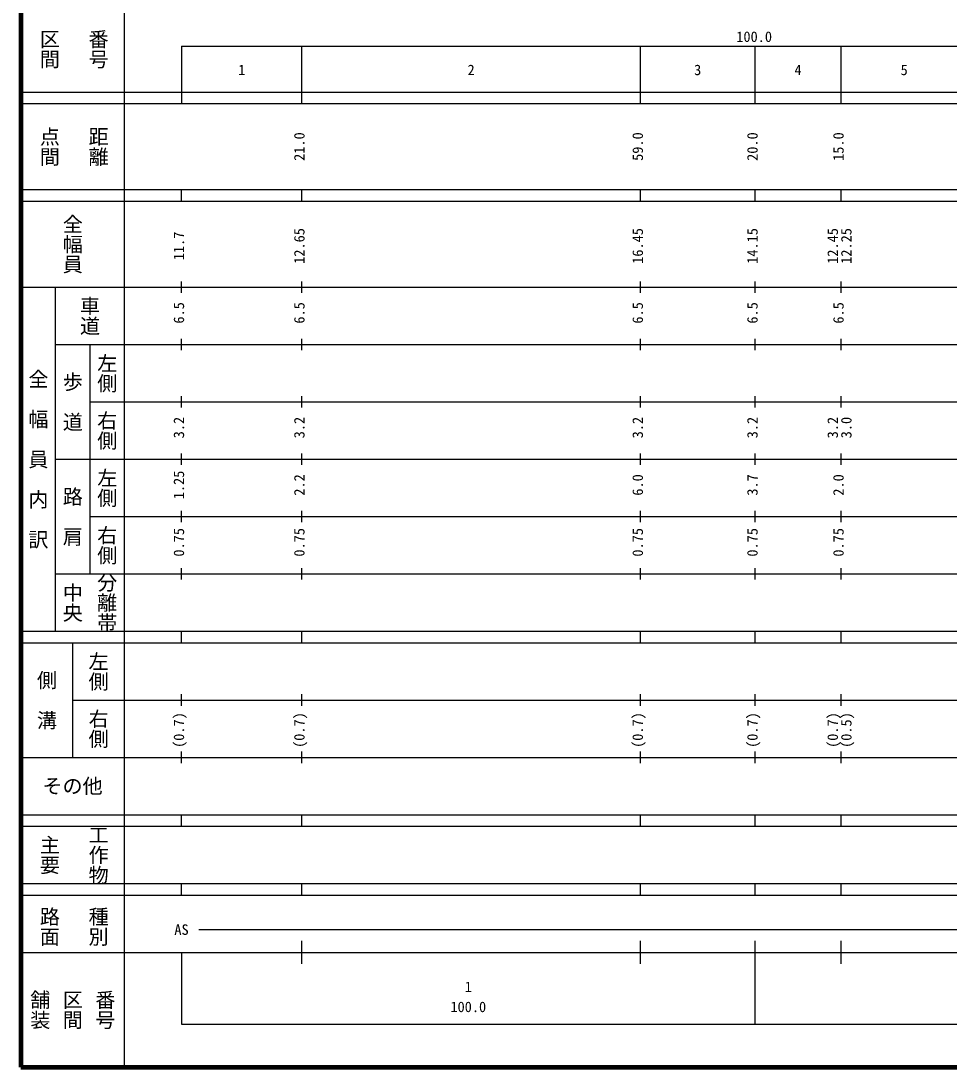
# Model space of a CAD drawing. Units: millimetres on the paper, enlarged 1000 times. Extents: x 40000 to 680000, y 20000 to 380000.
# Drawn here: x 40000 to 201830, y 20000 to 202409 of the extents above; entities that cross this region are included whole.
import ezdxf
from ezdxf.enums import TextEntityAlignment as Align

# ---------------------------------------------------------------- set-up
doc = ezdxf.new("R2010")
doc.units = ezdxf.units.MM
doc.header["$LTSCALE"] = 1000
doc.layers.add('M-TTL', color=2, linetype='Continuous', lineweight=140)
doc.layers.add('M-TTL-BAND', color=7, linetype='Continuous', lineweight=25)
doc.styles.add('@ＭＳ ゴシック', font='')
doc.styles.add('ＭＳ ゴシック', font='')
doc.styles.get('@ＭＳ ゴシック').set_extended_font_data('@MS Gothic')
doc.styles.get('ＭＳ ゴシック').set_extended_font_data('MS Gothic')

msp = doc.modelspace()

# ---------------------------------------------------------------- linework, layer by layer
at = {"layer": 'M-TTL'}
for p, q in [((40000, 380000), (40000, 20000)), ((40000, 20000), (680000, 20000))]:
    msp.add_line(p, q, dxfattribs=at)
at = {"layer": 'M-TTL-BAND'}
for p, q in [((58000, 370000), (58000, 20000)), ((68000, 198000), (579000, 198000)), ((68000, 198000), (68000, 188000)), ((89000, 188000), (89000, 198000)), ((148000, 188000), (148000, 198000)), ((168000, 188000), (168000, 198000)), ((183000, 188000), (183000, 198000)), ((40000, 190000), (579000, 190000)), ((40000, 188000), (579000, 188000)), ((40000, 173000), (579000, 173000)), ((68000, 171000), (68000, 173000)), ((89000, 171000), (89000, 173000)), ((148000, 171000), (148000, 173000)), ((168000, 171000), (168000, 173000)), ((183000, 171000), (183000, 173000)), ((40000, 171000), (579000, 171000)), ((68000, 155000), (68000, 157000)), ((89000, 155000), (89000, 157000)), ((148000, 155000), (148000, 157000)), ((168000, 155000), (168000, 157000)), ((183000, 155000), (183000, 157000)), ((40000, 156000), (579000, 156000)), ((46000, 96000), (46000, 156000)), ((46000, 146000), (579000, 146000)), ((52000, 146000), (52000, 106000)), ((68000, 145000), (68000, 147000)), ((89000, 145000), (89000, 147000)), ((148000, 145000), (148000, 147000)), ((168000, 145000), (168000, 147000)), ((183000, 145000), (183000, 147000)), ((68000, 135000), (68000, 137000)), ((89000, 135000), (89000, 137000)), ((148000, 135000), (148000, 137000)), ((168000, 135000), (168000, 137000)), ((183000, 135000), (183000, 137000)), ((52000, 136000), (579000, 136000)), ((46000, 126000), (579000, 126000)), ((68000, 125000), (68000, 127000)), ((89000, 125000), (89000, 127000)), ((148000, 125000), (148000, 127000)), ((168000, 125000), (168000, 127000)), ((183000, 125000), (183000, 127000)), ((68000, 115000), (68000, 117000)), ((89000, 115000), (89000, 117000)), ((148000, 115000), (148000, 117000)), ((168000, 115000), (168000, 117000)), ((183000, 115000), (183000, 117000)), ((52000, 116000), (579000, 116000)), ((46000, 106000), (579000, 106000)), ((68000, 105000), (68000, 107000)), ((89000, 105000), (89000, 107000)), ((148000, 105000), (148000, 107000)), ((168000, 105000), (168000, 107000)), ((183000, 105000), (183000, 107000)), ((40000, 96000), (579000, 96000)), ((68000, 94000), (68000, 96000)), ((89000, 94000), (89000, 96000)), ((148000, 94000), (148000, 96000)), ((168000, 94000), (168000, 96000)), ((183000, 94000), (183000, 96000)), ((40000, 94000), (579000, 94000)), ((49000, 94000), (49000, 74000)), ((49000, 84000), (579000, 84000)), ((68000, 83000), (68000, 85000)), ((89000, 83000), (89000, 85000)), ((148000, 83000), (148000, 85000)), ((168000, 83000), (168000, 85000)), ((183000, 83000), (183000, 85000)), ((68000, 73000), (68000, 75000)), ((89000, 73000), (89000, 75000)), ((148000, 73000), (148000, 75000)), ((168000, 73000), (168000, 75000)), ((183000, 73000), (183000, 75000)), ((40000, 74000), (579000, 74000)), ((40000, 64000), (579000, 64000)), ((68000, 62000), (68000, 64000)), ((89000, 62000), (89000, 64000)), ((148000, 62000), (148000, 64000)), ((168000, 62000), (168000, 64000)), ((183000, 62000), (183000, 64000)), ((40000, 62000), (579000, 62000)), ((40000, 52000), (579000, 52000)), ((68000, 50000), (68000, 52000)), ((89000, 50000), (89000, 52000)), ((148000, 50000), (148000, 52000)), ((168000, 50000), (168000, 52000)), ((183000, 50000), (183000, 52000)), ((40000, 50000), (579000, 50000)), ((71000, 44000), (562000, 44000)), ((89000, 38000), (89000, 42000)), ((148000, 38000), (148000, 42000)), ((168000, 27500), (168000, 42000)), ((183000, 38000), (183000, 42000)), ((40000, 40000), (579000, 40000)), ((68000, 40000), (68000, 27500)), ((68000, 27500), (579000, 27500))]:
    msp.add_line(p, q, dxfattribs=at)

# ---------------------------------------------------------------- texts
at = {"layer": 'M-TTL-BAND', "style": '@ＭＳ ゴシック'}
for s, p in [('番号', (53500, 197500)), ('区間', (45000, 197500)), ('点間', (45000, 180500)), ('距離', (53500, 180500)), ('全幅員', (49000, 163500)), ('車道', (52000, 151000)), ('左側', (55000, 141000)), ('全\u3000幅\u3000員\u3000内\u3000訳', (43000, 126000)), ('歩\u3000道', (49000, 136000)), ('右側', (55000, 131000)), ('左側', (55000, 121000)), ('路\u3000肩', (49000, 116000)), ('右側', (55000, 111000)), ('分離帯', (55000, 101000)), ('中央', (49000, 101000)), ('左側', (53500, 89000)), ('側\u3000溝', (44500, 84000)), ('右側', (53500, 79000)), ('主要', (45000, 57000)), ('工作物', (53500, 57000)), ('路面', (45000, 44500)), ('種別', (53500, 44500)), ('舗装', (43333, 30000)), ('区間', (49000, 30000)), ('番号', (54667, 30000))]:
    msp.add_text(s, height=2566, rotation=270, dxfattribs=at).set_placement(p, align=Align.MIDDLE_CENTER)
at = {"layer": 'M-TTL-BAND', "style": 'ＭＳ ゴシック'}
for s, p in [('100.0', (167844, 198195)), ('1', (78500, 192405)), ('2', (118500, 192405)), ('3', (158000, 192405)), ('4', (175500, 192405)), ('5', (194000, 192405)), ('AS', (68000, 42500)), ('1', (118000, 32523)), ('100.0', (118000, 29033))]:
    msp.add_text(s, height=1833, dxfattribs=at).set_placement(p, align=Align.BOTTOM_CENTER)
for s, p in [('21.0', (90000, 180500)), ('59.0', (149000, 180500)), ('20.0', (169000, 180500)), ('15.0', (184000, 180500)), ('12.65', (90000, 163174)), ('16.45', (149000, 163174)), ('14.15', (169000, 163174)), ('12.45', (183000, 163174)), ('12.25', (185370, 163174)), ('11.7', (69000, 163174)), ('6.5', (69000, 151500)), ('6.5', (90000, 151500)), ('6.5', (149000, 151500)), ('6.5', (169000, 151500)), ('6.5', (184000, 151500)), ('3.2', (69000, 131500)), ('3.2', (90000, 131500)), ('3.2', (149000, 131500)), ('3.2', (169000, 131500)), ('3.2', (183000, 131500)), ('3.0', (185370, 131500)), ('1.25', (69000, 121500)), ('2.2', (90000, 121500)), ('6.0', (149000, 121500)), ('3.7', (169000, 121500)), ('2.0', (184000, 121500)), ('0.75', (69000, 111500)), ('0.75', (90000, 111500)), ('0.75', (149000, 111500)), ('0.75', (169000, 111500)), ('0.75', (184000, 111500)), ('(0.7)', (69000, 78764)), ('(0.7)', (90000, 78764)), ('(0.7)', (149000, 78764)), ('(0.7)', (169000, 78764)), ('(0.7)', (183000, 78764)), ('(0.5)', (185370, 78764))]:
    msp.add_text(s, height=1833, rotation=90, dxfattribs=at).set_placement(p, align=Align.BOTTOM_CENTER)
msp.add_text('その他', height=2566, dxfattribs=at).set_placement((49000, 69000), align=Align.MIDDLE_CENTER)

doc.saveas('drawing.dxf')
